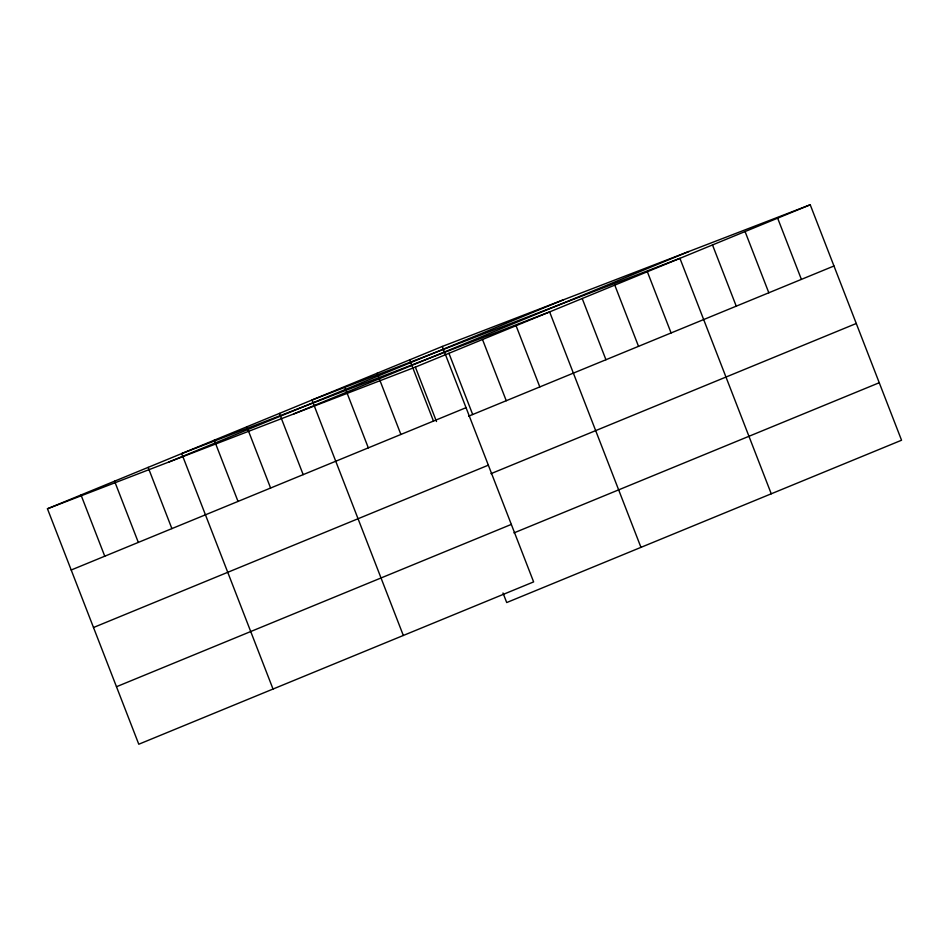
<?xml version="1.0" encoding="UTF-8"?>
<svg xmlns="http://www.w3.org/2000/svg" width="949" height="949" viewBox="0 0 949 949"><rect width="100%" height="100%" fill="white"/><g stroke="black" fill="none" stroke-linecap="round" stroke-linejoin="round"><path stroke-width="1.42" d="M442.293 346.444L533.623 581.903L138.779 744.23L47.45 508.771L442.293 346.444L810.221 204.77L901.55 440.229L506.707 602.556L502.994 592.971M168.863 462.021L563.706 299.694M293.965 413.847L688.808 251.521M47.45 508.771L415.377 367.097L810.221 204.77M71.199 570.005L466.042 407.679M468.664 416.172L833.969 265.993M93.5 627.503L488.344 465.176M490.965 473.67L856.271 323.49M116.478 686.732L511.321 524.406M513.943 532.911L879.249 382.732M777.646 218.163L801.395 279.386M745.072 231.556L768.82 292.778M712.497 244.937L736.246 306.171M771.252 493.788L679.923 258.33L311.996 400.015L403.325 635.474M647.348 271.722L671.097 332.957M614.774 285.115L638.523 346.349M582.2 298.508L605.948 359.742M640.955 547.359L549.625 311.901L181.698 453.586L273.027 689.045M516.066 325.697L539.815 386.931M482.507 339.493L506.256 400.727M448.936 353.301L472.685 414.523M415.377 367.097L436.493 421.522M409.719 359.837L433.468 421.071M377.144 373.23L400.893 434.464M344.57 386.623L368.319 447.845M279.421 413.408L303.17 474.63M246.847 426.801L270.595 488.023M214.272 440.194L238.021 501.416M148.139 467.382L171.888 528.605M114.568 481.179L138.317 542.401M81.009 494.975L104.758 556.209"/></g></svg>
